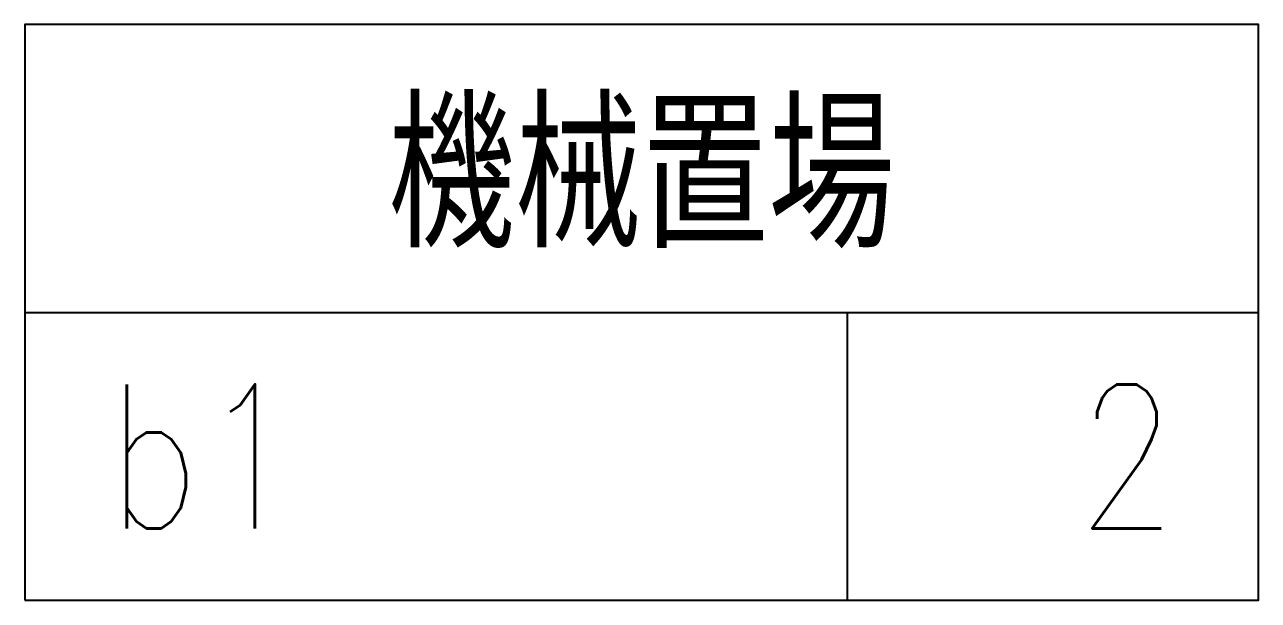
# Model space of a CAD drawing. Header units: millimetres. Extents: x 3999 to 176614, y 1464 to 57550.
# Drawn here: x 16814 to 19814, y 14725 to 16125 of the extents above; entities that cross this region are included whole.
import ezdxf
from ezdxf.enums import TextEntityAlignment as Align

# ---------------------------------------------------------------- set-up
doc = ezdxf.new("R2010")
doc.units = ezdxf.units.MM
doc.header["$LTSCALE"] = 0.2
doc.layers.add('1_文字', color=3, linetype='Continuous')
doc.styles.get("Standard").update_dxf_attribs({"font": 'simplex.shx', "width": 0.8, "bigfont": 'extfont2.shx'})

msp = doc.modelspace()

# ---------------------------------------------------------------- linework, layer by layer
at = {"layer": '1_文字', "lineweight": -3}
for p, q in [((16814.1, 15424.9), (19814.1, 15424.9)), ((18814.1, 15424.9), (18814.1, 14724.9))]:
    msp.add_line(p, q, dxfattribs=at)
msp.add_lwpolyline([(16814.1, 14724.9), (19814.1, 14724.9), (19814.1, 16124.9), (16814.1, 16124.9)], close=True, dxfattribs=at)

# ---------------------------------------------------------------- texts
at = {"layer": '1_文字', "lineweight": -3, "width": 0.8}
msp.add_text('機械置場', height=350, dxfattribs=at).set_placement((18314.1, 15774.9), align=Align.MIDDLE)
msp.add_text('b1', height=350, dxfattribs=at).set_placement((17014.1, 14899.9))
msp.add_text('2', height=350, dxfattribs=at).set_placement((19614.1, 14899.9), align=Align.RIGHT)

doc.saveas('drawing.dxf')
